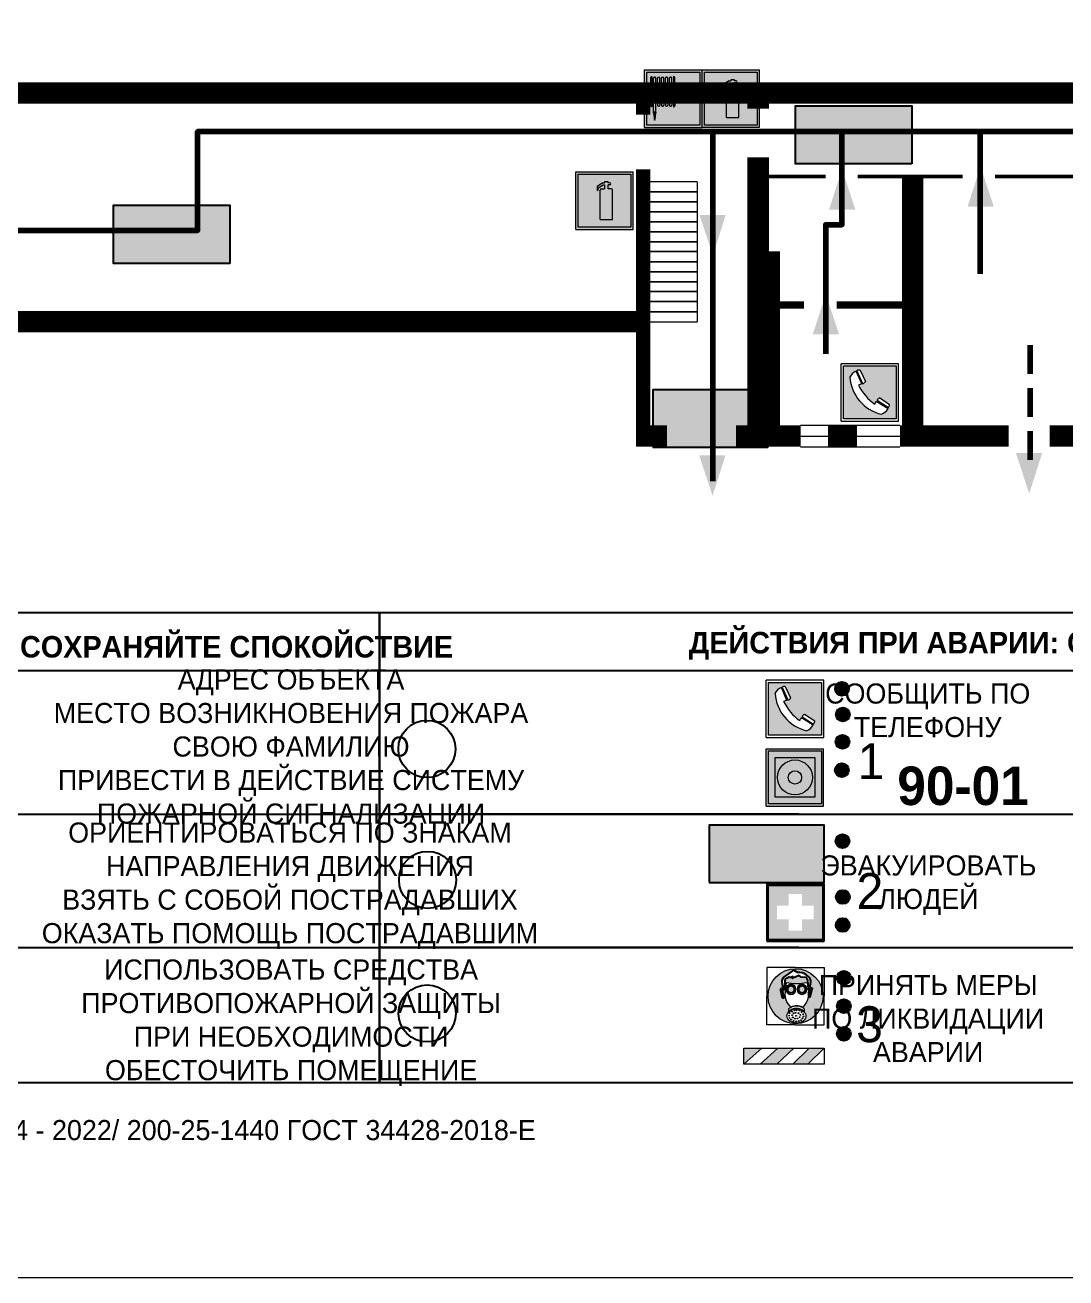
# Model space of a CAD drawing. Header units: millimetres. Extents: x 13810 to 67229, y 12374 to 21950.
# Drawn here: x 44478.2 to 44623.2, y 13759.2 to 13933.7 of the extents above; entities that cross this region are included whole.
import ezdxf

# ---------------------------------------------------------------- set-up
doc = ezdxf.new("R2010")
doc.units = ezdxf.units.MM
doc.linetypes.add('{ Wide Dash }', pattern=[12, 4, -2, 4, -2])
doc.layers.add('План_Штампы', color=7, linetype='Continuous')
doc.styles.add('обычный', font='arial.ttf')

# ---------------------------------------------------------------- blocks, each defined once
blk = doc.blocks.new('A$C38D26F80')
h = blk.add_hatch(color=5)
h.dxf.hatch_style = 1
h.paths.add_polyline_path([(-8.77, -4.48, 1), (-0.19, -4.48, 1)])
h.paths.add_polyline_path([(-6.75, -3.58), (-6.75, -3.31), (-6.62, -3.22), (-6.5, -3.22), (-6.42, -3.3), (-6.39, -3.28), (-6.59, -2.23), (-6.59, -2.01), (-6.38, -1.58), (-4.76, -0.4), (-4.13, -0.79, -0.362848), (-2.1, -2.1, -0.201049), (-2.17, -2.48, 0.085434), (-2.26, -3.13), (-1.9, -3.16), (-2.25, -4.7), (-2.4, -4.59), (-2.43, -4.34), (-2.36, -4.34), (-2.14, -3.34), (-2.47, -3.42), (-2.58, -1.95), (-2.77, -1.58), (-3.58, -1.52), (-3.92, -1.26), (-5.05, -1.73), (-4.87, -1.39), (-5.41, -1.6), (-5.41, -1.46), (-6.13, -1.87), (-6.18, -3.5), (-6.56, -3.47), (-6.37, -4.59), (-6.16, -4.43), (-6.16, -4.66), (-6.36, -4.79), (-6.37, -4.8), (-6.51, -4.76)], flags=16)
h.paths.add_polyline_path([(-6.51, -4.76), (-6.36, -4.79), (-6.37, -4.8)], flags=0)
h.paths.add_polyline_path([(-5.92, -2.34, 0.089508), (-2.67, -2.35), (-2.48, -3.88, -0.268602), (-3.4, -6.18, 0.262449), (-5.2, -6.18, -0.268602), (-6.11, -3.88)], flags=16)
edge = h.paths.add_edge_path(flags=16)
edge.add_ellipse((-5.19, -3.41), major_axis=(0, 0.842), ratio=0.848992, start_angle=0, end_angle=360)
edge = h.paths.add_edge_path(flags=0)
edge.add_ellipse((-5.19, -3.39), major_axis=(0, 0.665), ratio=0.853798, start_angle=0, end_angle=360)
edge = h.paths.add_edge_path(flags=0)
edge.add_ellipse((-5.19, -3.4), major_axis=(0, 0.528), ratio=0.864094, start_angle=0, end_angle=360)
edge = h.paths.add_edge_path(flags=16)
edge.add_ellipse((-3.47, -3.4), major_axis=(0, 0.842), ratio=0.848992, start_angle=0, end_angle=360)
h.paths.add_polyline_path([(-3.13, -6.45), (-3.13, -6.84, 0.383174), (-5.57, -6.85), (-5.57, -6.49, -0.369952)], flags=16)
edge = h.paths.add_edge_path(flags=0)
edge.add_ellipse((-3.47, -3.39), major_axis=(0, 0.665), ratio=0.853798, start_angle=0, end_angle=360)
edge = h.paths.add_edge_path(flags=0)
edge.add_ellipse((-3.47, -3.4), major_axis=(0, 0.528), ratio=0.864094, start_angle=0, end_angle=360)
edge = h.paths.add_edge_path(flags=16)
edge.add_ellipse((-4.34, -7.57), major_axis=(-1.48, 0), ratio=0.744955, start_angle=0, end_angle=360)
h.paths.add_polyline_path([(-5.01, -6.85, -1), (-5.15, -6.85, -1)], flags=0)
h.paths.add_polyline_path([(-5.33, -7.14, -1), (-5.47, -7.14, -1)], flags=0)
h.paths.add_polyline_path([(-4.61, -6.71, -1), (-4.74, -6.71, -1)], flags=16)
h.paths.add_polyline_path([(-5.43, -7.51, -1), (-5.57, -7.51, -1)], flags=0)
h.paths.add_polyline_path([(-4.26, -6.67, -1), (-4.4, -6.67, -1)], flags=16)
h.paths.add_polyline_path([(-4.74, -7.14, -1), (-4.88, -7.14, -1)], flags=0)
h.paths.add_polyline_path([(-4.93, -7.43, -1), (-5.07, -7.43, -1)], flags=0)
h.paths.add_polyline_path([(-4.41, -7.07, -1), (-4.54, -7.07, -1)], flags=0)
h.paths.add_polyline_path([(-5.33, -7.87, -1), (-5.46, -7.87, -1)], flags=0)
h.paths.add_polyline_path([(-3.8, -6.71, -1), (-3.94, -6.71, -1)], flags=16)
h.paths.add_polyline_path([(-4.85, -7.78, -1), (-4.98, -7.78, -1)], flags=0)
h.paths.add_polyline_path([(-3.96, -7.14, -1), (-4.1, -7.14, -1)], flags=0)
h.paths.add_polyline_path([(-4.33, -7.53, -1), (-4.47, -7.53, -1)], flags=0)
h.paths.add_polyline_path([(-5.09, -8.12, -1), (-5.23, -8.12, -1)], flags=0)
h.paths.add_polyline_path([(-3.5, -6.94, -1), (-3.64, -6.94, -1)], flags=0)
h.paths.add_polyline_path([(-4.54, -7.97, -1), (-4.68, -7.97, -1)], flags=0)
h.paths.add_polyline_path([(-3.66, -7.39, -1), (-3.8, -7.39, -1)], flags=0)
h.paths.add_polyline_path([(-4.73, -8.35, -1), (-4.86, -8.35, -1)], flags=0)
h.paths.add_polyline_path([(-4.09, -7.96, -1), (-4.23, -7.96, -1)], flags=0)
h.paths.add_polyline_path([(-3.77, -7.74, -1), (-3.91, -7.74, -1)], flags=0)
h.paths.add_polyline_path([(-3.22, -7.27, -1), (-3.35, -7.27, -1)], flags=0)
h.paths.add_polyline_path([(-4.34, -8.4, -1), (-4.47, -8.4, -1)], flags=0)
h.paths.add_polyline_path([(-3.16, -7.61, -1), (-3.3, -7.61, -1)], flags=0)
h.paths.add_polyline_path([(-3.9, -8.35, -1), (-4.04, -8.35, -1)], flags=0)
h.paths.add_polyline_path([(-3.32, -7.91, -1), (-3.46, -7.91, -1)], flags=0)
h.paths.add_polyline_path([(-3.55, -8.23, -1), (-3.69, -8.23, -1)], flags=0)
at = {"color": 5, "lineweight": 5}
for p, q in [((-4.48, 0), (-8.96, 0)), ((-8.96, 0), (-8.96, -4.48)), ((-4.48, 0), (0, 0)), ((0, 0), (0, -4.48)), ((-6.59, -2.01), (-6.38, -1.58)), ((-6.38, -1.58), (-4.76, -0.4)), ((-6.13, -1.87), (-6.18, -3.5)), ((-5.41, -1.46), (-6.13, -1.87)), ((-4.87, -1.39), (-5.41, -1.6)), ((-5.41, -1.6), (-5.41, -1.46)), ((-3.92, -1.26), (-5.05, -1.73)), ((-5.05, -1.73), (-4.87, -1.39)), ((-4.76, -0.4), (-4.13, -0.79)), ((-3.58, -1.52), (-3.92, -1.26)), ((-2.77, -1.58), (-3.58, -1.52)), ((-2.58, -1.95), (-2.77, -1.58)), ((-2.47, -3.42), (-2.58, -1.95)), ((-6.75, -3.31), (-6.62, -3.22)), ((-6.75, -3.58), (-6.75, -3.31)), ((-6.51, -4.76), (-6.75, -3.58)), ((-6.62, -3.22), (-6.5, -3.22)), ((-6.59, -2.23), (-6.59, -2.01)), ((-6.39, -3.28), (-6.59, -2.23)), ((-6.18, -3.5), (-6.56, -3.47)), ((-6.56, -3.47), (-6.37, -4.59)), ((-6.5, -3.22), (-6.42, -3.3)), ((-6.42, -3.3), (-6.39, -3.28)), ((-5.92, -2.34), (-6.11, -3.88)), ((-2.67, -2.34), (-2.48, -3.88)), ((-2.14, -3.34), (-2.47, -3.42)), ((-2.36, -4.34), (-2.14, -3.34)), ((-1.9, -3.16), (-2.26, -3.13)), ((-2.25, -4.7), (-1.9, -3.16)), ((-8.96, -8.96), (-8.96, -4.48)), ((-6.37, -4.8), (-6.51, -4.76)), ((-6.37, -4.59), (-6.16, -4.43)), ((-6.16, -4.66), (-6.37, -4.8)), ((-6.16, -4.43), (-6.16, -4.66)), ((-2.43, -4.34), (-2.4, -4.59)), ((-2.43, -4.34), (-2.36, -4.34)), ((-2.4, -4.59), (-2.25, -4.7)), ((0, -8.96), (0, -4.48)), ((-5.57, -6.49), (-5.57, -6.85)), ((-3.13, -6.45), (-3.13, -6.84)), ((-4.48, -8.96), (-8.96, -8.96)), ((-4.48, -8.96), (0, -8.96))]:
    blk.add_line(p, q, dxfattribs=at)
at = {"color": 5}
for p, q in [((-6.59, -2.01), (-6.38, -1.58)), ((-6.38, -1.58), (-4.76, -0.4)), ((-6.13, -1.87), (-6.18, -3.5)), ((-5.41, -1.46), (-6.13, -1.87)), ((-4.87, -1.39), (-5.41, -1.6)), ((-5.41, -1.6), (-5.41, -1.46)), ((-3.92, -1.26), (-5.05, -1.73)), ((-5.05, -1.73), (-4.87, -1.39)), ((-4.76, -0.4), (-4.13, -0.79)), ((-3.58, -1.52), (-3.92, -1.26)), ((-2.77, -1.58), (-3.58, -1.52)), ((-2.58, -1.95), (-2.77, -1.58)), ((-2.47, -3.42), (-2.58, -1.95)), ((-6.75, -3.31), (-6.62, -3.22)), ((-6.75, -3.58), (-6.75, -3.31)), ((-6.51, -4.76), (-6.75, -3.58)), ((-6.62, -3.22), (-6.5, -3.22)), ((-6.59, -2.23), (-6.59, -2.01)), ((-6.39, -3.28), (-6.59, -2.23)), ((-6.18, -3.5), (-6.56, -3.47)), ((-6.56, -3.47), (-6.37, -4.59)), ((-6.5, -3.22), (-6.42, -3.3)), ((-6.42, -3.3), (-6.39, -3.28)), ((-2.14, -3.34), (-2.47, -3.42)), ((-2.36, -4.34), (-2.14, -3.34)), ((-2.26, -3.13), (-1.9, -3.16)), ((-1.9, -3.16), (-2.25, -4.7)), ((-6.37, -4.8), (-6.51, -4.76)), ((-6.36, -4.79), (-6.51, -4.76)), ((-6.37, -4.59), (-6.16, -4.43)), ((-6.16, -4.66), (-6.37, -4.8)), ((-6.16, -4.66), (-6.36, -4.79)), ((-6.16, -4.43), (-6.16, -4.66)), ((-2.4, -4.59), (-2.43, -4.34)), ((-2.43, -4.34), (-2.36, -4.34)), ((-2.25, -4.7), (-2.4, -4.59))]:
    blk.add_line(p, q, dxfattribs=at)
at = {"color": 5, "lineweight": 5}
for centre, radius in [((-4.48, -4.48), 4.29), ((-5.5, -7.51), 0.0678), ((-5.4, -7.14), 0.0678), ((-5.4, -7.87), 0.0678), ((-5.08, -6.85), 0.0678), ((-5, -7.43), 0.0678), ((-4.91, -7.78), 0.0678), ((-4.81, -7.14), 0.0678), ((-4.67, -6.71), 0.0678), ((-4.47, -7.07), 0.0678), ((-4.4, -7.53), 0.0678), ((-4.33, -6.67), 0.0678), ((-4.03, -7.14), 0.0678), ((-3.87, -6.71), 0.0678), ((-3.84, -7.74), 0.0678), ((-3.73, -7.39), 0.0678), ((-3.57, -6.94), 0.0678), ((-3.28, -7.27), 0.0678), ((-3.23, -7.61), 0.0678), ((-5.16, -8.12), 0.0678), ((-4.79, -8.35), 0.0678), ((-4.61, -7.97), 0.0678), ((-4.4, -8.4), 0.0678), ((-4.16, -7.96), 0.0678), ((-3.97, -8.35), 0.0678), ((-3.62, -8.23), 0.0678), ((-3.39, -7.91), 0.0678)]:
    blk.add_circle(centre, radius, dxfattribs=at)
at = {"color": 5}
for centre, radius, start, end in [((-3.89, -2.66), 1.88, 17.387, 97.1599), ((-0.35, -3.07), 1.91, 162.2553, 181.7878), ((-2.6, -2.2), 0.511, 326.3906, 11.8614)]:
    blk.add_arc(centre, radius, start, end, dxfattribs=at)
at = {"color": 5, "lineweight": 5}
for centre, radius, start, end in [((-3.66, -4.24), 2.47, 171.573, 231.7124), ((-4.28, 6.66), 9.15, 259.6987, 280.1569), ((-4.93, -4.24), 2.47, 308.2876, 8.427), ((-0.47, -3.05), 1.79, 161.5846, 182.4584), ((-2.6, -2.2), 0.513, 326.4781, 11.7739), ((-4.33, -7.88), 1.87, 50.358, 131.5662), ((-4.34, -8.2), 1.82, 48.4943, 132.3565), ((-4.3, -7.78), 1.83, 60.5889, 119.4111)]:
    blk.add_arc(centre, radius, start, end, dxfattribs=at)
for centre, major_axis, ratio in [((-5.19, -3.41), (0, 0.842), 0.848992), ((-5.19, -3.39), (0, 0.665), 0.853798), ((-5.19, -3.4), (0, 0.528), 0.864094), ((-3.47, -3.4), (0, 0.842), 0.848992), ((-3.47, -3.39), (0, 0.665), 0.853798), ((-3.47, -3.4), (0, 0.528), 0.864094), ((-4.34, -7.57), (-1.48, 0), 0.744955)]:
    blk.add_ellipse(centre, major_axis=major_axis, ratio=ratio, dxfattribs=at)
blk = doc.blocks.new('A$C47DD6509')
at = {"lineweight": 5}
for points in [[(-8.69, 0), (-11.19, 0), (-11.19, -2.22)], [(-4.22, 0), (-6.45, 0), (-8.91, -2.22), (-6.61, -2.22)], [(0, 0), (-2.09, 0), (-4.36, -2.22), (-2.29, -2.22)]]:
    blk.add_hatch(color=242, dxfattribs=at).paths.add_polyline_path(points)
at = {"color": 242, "lineweight": 5}
for p, q in [((-11.19, -2.22), (-8.69, 0)), ((-11.19, -2.22), (-11.19, 0)), ((-11.19, 0), (-8.69, 0)), ((-11.19, 0), (0, 0)), ((-8.91, -2.22), (-6.45, 0)), ((-6.61, -2.22), (-4.22, 0)), ((-4.36, -2.22), (-2.09, 0)), ((-2.29, -2.22), (0, 0)), ((0, 0), (0, -2.22)), ((0, -2.22), (-11.19, -2.22))]:
    blk.add_line(p, q, dxfattribs=at)
blk = doc.blocks.new('A$C32E8229D')
at = {"true_color": 0xffffff}
blk.add_hatch(color=7, dxfattribs=at).paths.add_polyline_path([(0, 0), (0, -8), (16, -8), (16, 0)])
h = blk.add_hatch(color=126)
h.paths.add_polyline_path([(0.2, -0.2), (15.8, -0.2), (15.8, -7.8), (0.2, -7.8)])
h.paths.add_polyline_path([(13.49, -2.05), (12.08, -2.05), (11.37, -2.63, 0.162397), (11.29, -2.84), (11.29, -3.63), (10.35, -3.63), (10.35, -4.05), (11.68, -4.05), (11.68, -3.48), (12.26, -4.28), (11.29, -5.1), (11.29, -6.78), (11.85, -6.78), (11.85, -5.44), (12.8, -4.64), (12.8, -5.94), (14.46, -5.94), (14.46, -5.39), (13.45, -5.39), (13.45, -3.97), (12.46, -2.59), (13.15, -2.59), (13.69, -3.34), (14.18, -3)], flags=16)
h.paths.add_polyline_path([(10.74, -1.82, 1), (11.8, -1.82, 1)], flags=16)
h.paths.add_polyline_path([(9.39, -3.59), (5.99, -3.59), (6.56, -3.03), (5.91, -3.03), (5.1, -3.83), (5.91, -4.64), (6.56, -4.64), (5.99, -4.09), (9.39, -4.09)], flags=16)
h.paths.add_polyline_path([(4.29, -1.08), (1.72, -1.08), (1.72, -6.6), (4.29, -6.6)], flags=16)
at = {"color": 126}
blk.add_lwpolyline([(16, -8), (0, -8), (0, 0), (16, 0)], close=True, dxfattribs=at)
blk = doc.blocks.new('A$C18900ED3')
h = blk.add_hatch(color=126)
h.paths.add_polyline_path([(-0.18, -0.18), (-7.02, -0.18), (-7.02, -7.02), (-0.18, -7.02)])
h.paths.add_polyline_path([(-5.89, -4.46), (-5.89, -2.77), (-4.46, -2.77), (-4.46, -1.31), (-2.77, -1.31), (-2.77, -2.77), (-1.33, -2.77), (-1.33, -4.46), (-2.77, -4.46), (-2.77, -5.89), (-4.46, -5.89), (-4.46, -4.46)], flags=16)
at = {"color": 126}
for p, q in [((-7.2, 0), (-7.2, -7.2)), ((0, 0), (-7.2, 0)), ((0, -7.2), (0, 0)), ((-7.02, -7.02), (-7.02, -0.18)), ((-7.02, -0.18), (-0.18, -0.18)), ((-0.18, -0.18), (-0.18, -7.02)), ((-7.2, -7.2), (0, -7.2)), ((-0.18, -7.02), (-7.02, -7.02))]:
    blk.add_line(p, q, dxfattribs=at)
blk = doc.blocks.new('A$C456E1F9C')
at = {"lineweight": 5}
h = blk.add_hatch(color=242, dxfattribs=at)
h.paths.add_polyline_path([(0.51, -1.47), (0.51, -13.26), (12.29, -13.26), (12.29, -1.47)])
h.paths.add_polyline_path([(5.42, -4.95, -0.254479), (4.78, -5.4), (3.52, -2.53, -0.209735), (4.23, -2.4)], flags=16)
h.paths.add_polyline_path([(8.53, -8.6), (10.87, -10.17), (10.54, -10.76), (8.03, -9.13, -0.192251)], flags=16)
h.paths.add_polyline_path([(4.61, -5.49, 0.005518), (3.87, -5.72, 0.128647), (7.49, -10.01, 0.00809), (7.83, -9.33), (10.47, -10.97, -0.16736), (8.99, -12.25, -0.327862), (1.95, -3.95, -0.166952), (3.36, -2.62)], flags=16)
at = {"color": 242, "lineweight": 5}
for p, q in [((0, -13.77), (0, -0.97)), ((12.8, -0.97), (0, -0.97)), ((4.61, -5.49), (3.36, -2.62)), ((3.52, -2.53), (4.78, -5.4)), ((4.23, -2.4), (5.42, -4.95)), ((12.8, -13.77), (12.8, -0.97)), ((7.83, -9.33), (10.47, -10.97)), ((8.03, -9.13), (10.54, -10.76)), ((10.81, -10.12), (8.53, -8.6)), ((10.54, -10.76), (10.8, -10.3)), ((10.8, -10.3), (10.81, -10.12)), ((0, -13.77), (12.8, -13.77))]:
    blk.add_line(p, q, dxfattribs=at)
blk.add_lwpolyline([(0.51, -1.47), (12.29, -1.47), (12.29, -13.26), (0.51, -13.26)], close=True, dxfattribs=at)
for centre, radius, start, end in [((4.59, -5.34), 2.99, 114.2845, 152.1974), ((4.02, -3.27), 0.891, 76.3284, 123.7092), ((11.12, -3.31), 9.19, 183.9915, 256.6009), ((14.98, -39.1), 35.17, 107.1487, 108.4135), ((4.68, -4.59), 0.824, 276.9621, 334.0723), ((13.86, -0.94), 11.08, 205.5536, 234.8762), ((-13.31, 0.8), 23.44, 332.5487, 334.4027), ((8.94, -9.5), 0.989, 114.4092, 157.9388), ((7.87, -9.46), 3, 291.9291, 329.9329)]:
    blk.add_arc(centre, radius, start, end, dxfattribs=at)
blk = doc.blocks.new('A$C54414219')
at = {"true_color": 0xffffff}
h = blk.add_hatch(color=7, dxfattribs=at)
h.paths.add_polyline_path([(2.39, -9.45), (2.39, -18.3), (11.23, -18.3), (11.23, -9.45)], flags=0)
h.paths.add_polyline_path([(10.71, -13.87, -1), (2.92, -13.87, -1)], flags=0)
h.paths.add_polyline_path([(8.3, -13.87, -1), (5.33, -13.87, -1)], flags=0)
h.paths.add_polyline_path([(0.41, -7.47), (0.41, -20.27), (13.21, -20.27), (13.21, -7.47)])
h.paths.add_polyline_path([(0.92, -19.77), (12.71, -19.77), (12.71, -7.98), (0.92, -7.98)], flags=16)
h.paths.add_polyline_path([(11.23, -9.45), (11.23, -18.3), (2.39, -18.3), (2.39, -9.45)], flags=0)
at = {"lineweight": 5}
h = blk.add_hatch(color=242, dxfattribs=at)
h.paths.add_polyline_path([(12.71, -7.98), (0.92, -7.98), (0.92, -19.77), (12.71, -19.77)])
h.paths.add_polyline_path([(11.23, -18.3), (2.39, -18.3), (2.39, -9.45), (11.23, -9.45)], flags=16)
h.paths.add_polyline_path([(10.71, -13.87, -1), (2.92, -13.87, -1)], flags=0)
h.paths.add_polyline_path([(8.3, -13.87, -1), (5.33, -13.87, -1)], flags=0)
at = {"true_color": 0xffffff}
h = blk.add_hatch(color=7, dxfattribs=at)
h.paths.add_polyline_path([(2.39, -9.45), (2.39, -18.3), (11.23, -18.3), (11.23, -9.45)])
h.paths.add_polyline_path([(10.71, -13.87, -1), (2.92, -13.87, -1)], flags=16)
h.paths.add_polyline_path([(8.3, -13.87, -1), (5.33, -13.87, -1)], flags=0)
at = {"lineweight": 5}
h = blk.add_hatch(color=242, dxfattribs=at)
h.paths.add_polyline_path([(2.92, -13.87, 1), (10.71, -13.87, 1)])
h.paths.add_polyline_path([(8.3, -13.87, -1), (5.33, -13.87, -1)], flags=16)
at = {"color": 242, "lineweight": 5}
for p, q in [((0.41, -20.27), (0.41, -7.47)), ((0.41, -7.47), (13.21, -7.47)), ((0.41, -7.47), (13.21, -7.47)), ((13.21, -20.27), (13.21, -7.47)), ((0.41, -20.27), (13.21, -20.27))]:
    blk.add_line(p, q, dxfattribs=at)
for points in [[(0.92, -7.98), (12.71, -7.98), (12.71, -19.77), (0.92, -19.77)], [(2.39, -9.45), (11.23, -9.45), (11.23, -18.3), (2.39, -18.3)]]:
    blk.add_lwpolyline(points, close=True, dxfattribs=at)
for radius in [3.89, 1.49]:
    blk.add_circle((6.81, -13.87), radius, dxfattribs=at)
blk = doc.blocks.new('A$C7B4425F7')
at = {"true_color": 0xffffff}
blk.add_hatch(color=7, dxfattribs=at).paths.add_polyline_path([(0, 0), (-16, 0), (-16, -8), (0, -8)])
h = blk.add_hatch(color=126)
h.paths.add_polyline_path([(-0.2, -0.2), (-15.8, -0.2), (-15.8, -7.8), (-0.2, -7.8)])
h.paths.add_polyline_path([(-11.76, -2.03), (-11.76, -3.66), (-11.17, -3.66, -0.568275), (-11.17, -6.18), (-12.58, -6.18), (-12.58, -2.03)], flags=16)
h.paths.add_polyline_path([(-13.33, -4.12, -0.495768), (-13.59, -6.18), (-15.03, -6.18), (-15.03, -2.03), (-13.59, -2.03, -0.487973)], flags=16)
h.paths.add_polyline_path([(-10.25, -2.03), (-9.48, -2.03), (-9.48, -6.18), (-10.25, -6.18)], flags=16)
h.paths.add_polyline_path([(-13.84, -3.69), (-14.24, -3.69), (-14.24, -3.03), (-13.9, -3.03, -0.692621)], flags=0)
h.paths.add_polyline_path([(-9.15, -2.03), (-8.4, -2.03), (-8.04, -3.07), (-7.68, -2.03), (-6.93, -2.03), (-7.64, -4.1), (-6.93, -6.18), (-7.68, -6.18), (-8.04, -5.14), (-8.4, -6.18), (-9.15, -6.18), (-8.44, -4.1)], flags=16)
h.paths.add_polyline_path([(-11.76, -4.46), (-11.42, -4.46, -0.692621), (-11.36, -5.12), (-11.76, -5.12)], flags=0)
h.paths.add_polyline_path([(-13.9, -5.2), (-14.24, -5.2), (-14.24, -4.55), (-13.84, -4.55, -0.708038)], flags=0)
edge = h.paths.add_edge_path(flags=16)
edge.add_ellipse((-5.51, -4.08), major_axis=(0, 2.05), ratio=0.586184, start_angle=0, end_angle=360)
edge = h.paths.add_edge_path(flags=0)
edge.add_ellipse((-5.51, -4.08), major_axis=(0, 1.14), ratio=0.454828, start_angle=0, end_angle=360)
h.paths.add_polyline_path([(-4.13, -4.96, 0.377264), (-3.48, -4.52, 0.0555), (-3.16, -2.03), (-1.66, -2.03), (-1.66, -4.96), (-0.96, -4.96), (-0.96, -7.01), (-1.75, -7.01), (-1.75, -6.18), (-3.3, -6.18), (-3.3, -7.02), (-4.13, -7.02)], flags=16)
h.paths.add_polyline_path([(-2.73, -2.91), (-2.28, -2.91), (-2.28, -4.96), (-3.05, -4.96, 0.079136)], flags=0)
at = {"color": 126}
blk.add_lwpolyline([(-16, -8), (0, -8), (0, 0), (-16, 0)], close=True, dxfattribs=at)
blk = doc.blocks.new('A$C3AD82952')
at = {"true_color": 0xf5f5ff}
h = blk.add_hatch(color=7, dxfattribs=at)
h.dxf.hatch_style = 1
h.paths.add_polyline_path([(8.21, 8.73, 0.414214), (7.89, 9.05), (7.22, 9.05), (7.22, 9.92), (7.59, 9.92, 1), (7.57, 10.36), (7.22, 10.36), (7.22, 10.6), (6.43, 10.6), (6.43, 10.36), (6.01, 10.36), (4.74, 9.59), (4.74, 8.69), (4.98, 8.73), (4.98, 9.26), (6.12, 9.91), (6.43, 9.91), (6.43, 9.05), (5.76, 9.05, 0.414214), (5.44, 8.73), (5.44, 2.2), (8.21, 2.2)], flags=0)
h.paths.add_polyline_path([(12.8, 12.8), (0, 12.8), (0, 0), (12.8, 0)])
h.paths.add_polyline_path([(0.51, 12.29), (12.29, 12.29), (12.29, 0.51), (0.51, 0.51)], flags=16)
h.paths.add_polyline_path([(4.74, 9.59), (6.01, 10.36), (6.43, 10.36), (6.43, 10.6), (7.22, 10.6), (7.22, 10.36), (7.59, 10.36, -0.94586), (7.59, 9.92), (7.22, 9.92), (7.22, 9.05), (7.89, 9.05, -0.414214), (8.21, 8.73), (8.21, 2.2), (5.44, 2.2), (5.44, 8.73, -0.414214), (5.76, 9.05), (6.43, 9.05), (6.43, 9.91), (6.12, 9.91), (4.98, 9.26), (4.98, 8.73), (4.74, 8.69)], flags=0)
h = blk.add_hatch(color=242)
h.dxf.hatch_style = 1
h.paths.add_polyline_path([(12.29, 12.29), (0.51, 12.29), (0.51, 0.51), (12.29, 0.51)])
h.paths.add_polyline_path([(4.74, 8.69), (4.74, 9.59), (6.01, 10.36), (6.43, 10.36), (6.43, 10.6), (7.22, 10.6), (7.22, 10.36), (7.59, 10.36, -0.94586), (7.59, 9.92), (7.22, 9.92), (7.22, 9.05), (7.89, 9.05, -0.414214), (8.21, 8.73), (8.21, 2.2), (5.44, 2.2), (5.44, 8.73, -0.414214), (5.76, 9.05), (6.43, 9.05), (6.43, 9.91), (6.12, 9.91), (4.98, 9.26), (4.98, 8.73)], flags=16)
h = blk.add_hatch(color=7, dxfattribs=at)
h.dxf.hatch_style = 1
h.paths.add_polyline_path([(8.21, 8.73, 0.414214), (7.89, 9.05), (7.22, 9.05), (7.22, 9.92), (7.59, 9.92, 1), (7.57, 10.36), (7.22, 10.36), (7.22, 10.6), (6.43, 10.6), (6.43, 10.36), (6.01, 10.36), (4.74, 9.59), (4.74, 8.69), (4.98, 8.73), (4.98, 9.26), (6.12, 9.91), (6.43, 9.91), (6.43, 9.05), (5.76, 9.05, 0.414214), (5.44, 8.73), (5.44, 2.2), (8.21, 2.2)])
at = {"color": 242, "lineweight": 5}
for p, q in [((0, 0), (0, 12.8)), ((0, 12.8), (12.8, 12.8)), ((12.8, 0), (12.8, 12.8)), ((6.01, 10.36), (4.74, 9.59)), ((4.74, 9.59), (4.74, 8.69)), ((4.74, 8.69), (4.98, 8.73)), ((4.98, 9.26), (6.12, 9.91)), ((4.98, 8.73), (4.98, 9.26)), ((5.44, 2.2), (5.44, 8.73)), ((5.76, 9.05), (6.43, 9.05)), ((6.01, 10.36), (6.43, 10.36)), ((6.12, 9.91), (6.43, 9.91)), ((7.22, 10.6), (6.43, 10.6)), ((6.43, 10.6), (6.43, 10.36)), ((6.43, 9.91), (6.43, 9.05)), ((7.22, 10.36), (7.22, 10.6)), ((7.59, 10.36), (7.22, 10.36)), ((7.22, 9.05), (7.22, 9.92)), ((7.59, 9.92), (7.22, 9.92)), ((7.89, 9.05), (7.22, 9.05)), ((8.21, 2.2), (8.21, 8.73)), ((0, 0), (12.8, 0)), ((5.44, 2.2), (8.21, 2.2))]:
    blk.add_line(p, q, dxfattribs=at)
blk.add_lwpolyline([(0.51, 12.29), (12.29, 12.29), (12.29, 0.51), (0.51, 0.51)], close=True, dxfattribs=at)
for centre, radius, start, end in [((5.76, 8.73), 0.32, 90, 180), ((7.58, 10.14), 0.223, 273.1875, 86.8125), ((7.89, 8.73), 0.32, 0, 90)]:
    blk.add_arc(centre, radius, start, end, dxfattribs=at)
blk = doc.blocks.new('A$C37112FD5')
at = {"true_color": 0xf5f5ff}
h = blk.add_hatch(color=7, dxfattribs=at)
h.dxf.hatch_style = 1
h.paths.add_polyline_path([(12.8, -7.4), (0, -7.4), (0, -20.2), (12.8, -20.2)])
h.paths.add_polyline_path([(12.29, -7.91), (12.29, -19.69), (0.51, -19.69), (0.51, -7.91)], flags=16)
h.paths.add_polyline_path([(4.98, -9.04, -0.42597), (5.17, -9.22), (5.17, -12.25), (5.17, -15.29, -0.432244), (4.98, -15.47), (4.83, -15.47, -0.42597), (4.64, -15.29), (4.64, -12.25), (4.64, -9.22, -0.432244), (4.83, -9.04)], flags=0)
h.paths.add_polyline_path([(4.28, -9.22), (4.28, -12.25), (4.28, -15.29, -0.432244), (4.09, -15.47), (3.94, -15.47, -0.42597), (3.75, -15.29), (3.75, -12.25), (3.75, -9.22, -0.432244), (3.94, -9.04), (4.09, -9.04, -0.42597)], flags=0)
h.paths.add_polyline_path([(5.72, -9.04), (5.87, -9.04, -0.42597), (6.06, -9.22), (6.06, -12.25), (6.06, -15.29, -0.432244), (5.87, -15.47), (5.72, -15.47, -0.42597), (5.53, -15.29), (5.53, -12.25), (5.53, -9.22, -0.432244)], flags=0)
h.paths.add_polyline_path([(6.42, -8.9), (6.5, -8.9, -0.42597), (6.69, -9.08), (6.69, -12.03), (8.21, -12.03, -15.824349), (8.21, -12.47), (6.69, -12.47), (6.69, -15.42, -0.432244), (6.5, -15.6), (6.42, -15.6)], flags=0)
h.paths.add_polyline_path([(3.39, -9.22), (3.39, -12.25), (3.39, -15.29, -0.432244), (3.2, -15.47), (3.05, -15.47, -0.42597), (2.85, -15.29), (2.85, -12.25), (2.85, -9.22, -0.432244), (3.05, -9.04), (3.2, -9.04, -0.42597)], flags=0)
h.paths.add_polyline_path([(2.5, -9.22), (2.5, -16.71), (1.96, -16.71), (1.96, -9.22, -0.432244), (2.15, -9.04), (2.31, -9.04, -0.42597)], flags=0)
h.paths.add_polyline_path([(1.61, -8.9), (1.61, -15.6), (1.57, -15.6, -0.42597), (1.37, -15.42), (1.37, -12.03), (1.37, -9.09, -0.432244), (1.57, -8.9)], flags=0)
h.paths.add_polyline_path([(9.76, -10.81), (9.76, -12.03), (8.49, -12.03, -0.336371)], flags=0)
h.paths.add_polyline_path([(8.49, -12.47), (9.76, -12.47), (9.76, -13.7, -0.336371)], flags=0)
h.paths.add_polyline_path([(10.11, -10.81, -0.336371), (11.38, -12.03), (10.11, -12.03)], flags=0)
h.paths.add_polyline_path([(10.11, -12.47), (11.38, -12.47, -0.336371), (10.11, -13.7)], flags=0)
h.paths.add_polyline_path([(2.5, -16.84), (2.5, -17.05), (1.97, -17.05), (1.97, -16.84)], flags=0)
h.paths.add_polyline_path([(2.5, -17.24, -0.033778), (2.24, -18.6, -0.033778), (1.97, -17.24)], flags=0)
h = blk.add_hatch(color=242)
h.dxf.hatch_style = 1
h.paths.add_polyline_path([(12.29, -7.91), (0.51, -7.91), (0.51, -19.69), (12.29, -19.69)])
h.paths.add_polyline_path([(6.42, -15.6), (6.42, -8.9), (6.5, -8.9, -0.42597), (6.69, -9.08), (6.69, -12.03), (8.21, -12.03, -15.824349), (8.21, -12.47), (6.69, -12.47), (6.69, -15.42, -0.432244), (6.5, -15.6)], flags=16)
h.paths.add_polyline_path([(5.87, -15.47), (5.72, -15.47, -0.42597), (5.53, -15.29), (5.53, -12.25), (5.53, -9.22, -0.432244), (5.72, -9.04), (5.87, -9.04, -0.42597), (6.06, -9.22), (6.06, -12.25), (6.06, -15.29, -0.432244)], flags=16)
h.paths.add_polyline_path([(4.98, -15.47), (4.83, -15.47, -0.42597), (4.64, -15.29), (4.64, -12.25), (4.64, -9.22, -0.432244), (4.83, -9.04), (4.98, -9.04, -0.42597), (5.17, -9.22), (5.17, -12.25), (5.17, -15.29, -0.432244)], flags=16)
h.paths.add_polyline_path([(4.09, -15.47), (3.94, -15.47, -0.42597), (3.75, -15.29), (3.75, -12.25), (3.75, -9.22, -0.432244), (3.94, -9.04), (4.09, -9.04, -0.42597), (4.28, -9.22), (4.28, -12.25), (4.28, -15.29, -0.432244)], flags=16)
h.paths.add_polyline_path([(3.2, -15.47), (3.05, -15.47, -0.42597), (2.85, -15.29), (2.85, -12.25), (2.85, -9.22, -0.432244), (3.05, -9.04), (3.2, -9.04, -0.42597), (3.39, -9.22), (3.39, -12.25), (3.39, -15.29, -0.432244)], flags=16)
h.paths.add_polyline_path([(2.5, -17.05), (1.97, -17.05), (1.97, -16.84), (2.5, -16.84)], flags=16)
h.paths.add_polyline_path([(2.5, -17.24, -0.033778), (2.24, -18.6, -0.033778), (1.97, -17.24)], flags=16)
h.paths.add_polyline_path([(2.5, -16.71), (1.96, -16.71), (1.96, -9.22, -0.432244), (2.15, -9.04), (2.31, -9.04, -0.42597), (2.5, -9.22)], flags=16)
h.paths.add_polyline_path([(1.61, -15.6), (1.57, -15.6, -0.42597), (1.37, -15.42), (1.37, -12.03), (1.37, -9.09, -0.432244), (1.57, -8.9), (1.61, -8.9)], flags=16)
h.paths.add_polyline_path([(8.49, -12.47), (9.76, -12.47), (9.76, -13.7, -0.336371)], flags=0)
h.paths.add_polyline_path([(10.11, -13.7), (10.11, -12.47), (11.38, -12.47, -0.336371)], flags=0)
h.paths.add_polyline_path([(8.49, -12.03, -0.336371), (9.76, -10.81), (9.76, -12.03)], flags=0)
h.paths.add_polyline_path([(10.11, -12.03), (10.11, -10.81, -0.336371), (11.38, -12.03)], flags=0)
h = blk.add_hatch(color=7, dxfattribs=at)
h.dxf.hatch_style = 1
h.paths.add_polyline_path([(1.61, -8.9), (1.57, -8.9, 0.432244), (1.37, -9.09), (1.37, -12.03), (1.37, -15.42, 0.42597), (1.57, -15.6), (1.61, -15.6)])
h.paths.add_polyline_path([(2.5, -9.22, 0.42597), (2.31, -9.04), (2.15, -9.04, 0.432244), (1.96, -9.22), (1.96, -16.71), (2.5, -16.71)])
h.paths.add_polyline_path([(2.5, -16.84), (1.97, -16.84), (1.97, -17.05), (2.5, -17.05)])
h.paths.add_polyline_path([(2.5, -17.24), (1.97, -17.24, 0.033778), (2.24, -18.6, 0.033778)])
h.paths.add_polyline_path([(3.39, -12.25), (3.39, -9.22, 0.42597), (3.2, -9.04), (3.05, -9.04, 0.432244), (2.85, -9.22), (2.85, -12.25), (2.85, -15.29, 0.42597), (3.05, -15.47), (3.2, -15.47, 0.432244), (3.39, -15.29)])
h.paths.add_polyline_path([(4.28, -12.25), (4.28, -9.22, 0.42597), (4.09, -9.04), (3.94, -9.04, 0.432244), (3.75, -9.22), (3.75, -12.25), (3.75, -15.29, 0.42597), (3.94, -15.47), (4.09, -15.47, 0.432244), (4.28, -15.29)])
h.paths.add_polyline_path([(5.17, -12.25), (5.17, -9.22, 0.42597), (4.98, -9.04), (4.83, -9.04, 0.432244), (4.64, -9.22), (4.64, -12.25), (4.64, -15.29, 0.42597), (4.83, -15.47), (4.98, -15.47, 0.432244), (5.17, -15.29)])
h.paths.add_polyline_path([(6.06, -12.25), (6.06, -9.22, 0.42597), (5.87, -9.04), (5.72, -9.04, 0.432244), (5.53, -9.22), (5.53, -12.25), (5.53, -15.29, 0.42597), (5.72, -15.47), (5.87, -15.47, 0.432244), (6.06, -15.29)])
h.paths.add_polyline_path([(6.69, -12.47), (8.21, -12.47, 15.824349), (8.21, -12.03), (6.69, -12.03), (6.69, -9.08, 0.42597), (6.5, -8.9), (6.42, -8.9), (6.42, -15.6), (6.5, -15.6, 0.432244), (6.69, -15.42)])
h.paths.add_polyline_path([(8.49, -12.47), (9.76, -12.47), (9.76, -13.7, -0.336371)], flags=16)
h.paths.add_polyline_path([(8.49, -12.03, -0.336371), (9.76, -10.81), (9.76, -12.03)], flags=16)
h.paths.add_polyline_path([(10.11, -12.47), (11.38, -12.47, -0.336371), (10.11, -13.7)], flags=16)
h.paths.add_polyline_path([(10.11, -12.03), (10.11, -10.81, -0.336371), (11.38, -12.03)], flags=16)
h = blk.add_hatch(color=242)
h.dxf.hatch_style = 1
h.paths.add_polyline_path([(9.76, -10.81, 0.336371), (8.49, -12.03), (9.76, -12.03)])
h.paths.add_polyline_path([(10.11, -10.81), (10.11, -12.03), (11.38, -12.03, 0.336371)])
h.paths.add_polyline_path([(11.38, -12.47), (10.11, -12.47), (10.11, -13.7, 0.336371)])
h.paths.add_polyline_path([(9.76, -12.47), (8.49, -12.47, 0.336371), (9.76, -13.7)])
at = {"color": 242, "lineweight": 5}
for p, q in [((0, -20.2), (0, -7.4)), ((0, -7.4), (12.8, -7.4)), ((12.8, -20.2), (12.8, -7.4)), ((1.37, -12.03), (1.37, -9.08)), ((1.57, -8.9), (1.61, -8.9)), ((1.61, -8.9), (1.61, -15.6)), ((1.96, -16.71), (1.96, -9.22)), ((2.15, -9.04), (2.31, -9.04)), ((2.5, -16.71), (2.5, -9.22)), ((2.85, -12.25), (2.85, -9.22)), ((3.05, -9.04), (3.2, -9.04)), ((3.39, -12.25), (3.39, -9.22)), ((3.75, -12.25), (3.75, -9.22)), ((3.94, -9.04), (4.09, -9.04)), ((4.28, -12.25), (4.28, -9.22)), ((4.64, -12.25), (4.64, -9.22)), ((4.83, -9.04), (4.98, -9.04)), ((5.17, -12.25), (5.17, -9.22)), ((5.53, -12.25), (5.53, -9.22)), ((5.72, -9.04), (5.87, -9.04)), ((6.06, -12.25), (6.06, -9.22)), ((6.42, -8.9), (6.42, -15.6)), ((6.5, -8.9), (6.42, -8.9)), ((6.69, -12.03), (6.69, -9.08)), ((9.76, -10.81), (9.76, -12.03)), ((10.11, -10.81), (10.11, -12.03)), ((1.37, -12.03), (1.37, -15.42)), ((2.85, -12.25), (2.85, -15.29)), ((3.39, -12.25), (3.39, -15.29)), ((3.75, -12.25), (3.75, -15.29)), ((4.28, -12.25), (4.28, -15.29)), ((4.64, -12.25), (4.64, -15.29)), ((5.17, -12.25), (5.17, -15.29)), ((5.53, -12.25), (5.53, -15.29)), ((6.06, -12.25), (6.06, -15.29)), ((8.21, -12.03), (6.69, -12.03)), ((8.21, -12.47), (6.69, -12.47)), ((6.69, -12.47), (6.69, -15.42)), ((9.76, -12.03), (8.49, -12.03)), ((9.76, -12.47), (8.49, -12.47)), ((9.76, -12.47), (9.76, -13.7)), ((11.38, -12.03), (10.11, -12.03)), ((11.38, -12.47), (10.11, -12.47)), ((10.11, -12.47), (10.11, -13.7)), ((1.57, -15.6), (1.61, -15.6)), ((1.96, -16.71), (2.5, -16.71)), ((3.05, -15.47), (3.2, -15.47)), ((3.94, -15.47), (4.09, -15.47)), ((4.83, -15.47), (4.98, -15.47)), ((5.72, -15.47), (5.87, -15.47)), ((6.42, -15.6), (6.5, -15.6)), ((1.97, -16.84), (2.5, -16.84)), ((1.97, -17.05), (1.97, -16.84)), ((2.5, -17.05), (1.97, -17.05)), ((1.97, -17.24), (2.5, -17.24)), ((2.5, -16.84), (2.5, -17.05)), ((0, -20.2), (12.8, -20.2))]:
    blk.add_line(p, q, dxfattribs=at)
blk.add_lwpolyline([(0.51, -7.91), (12.29, -7.91), (12.29, -19.69), (0.51, -19.69)], close=True, dxfattribs=at)
for centre, radius, start, end in [((1.56, -9.09), 0.182, 87.1027, 180.6071), ((2.15, -9.22), 0.182, 87.1027, 180.6071), ((2.32, -9.22), 0.182, 359.3929, 92.8973), ((3.04, -9.22), 0.182, 87.1027, 180.6071), ((3.21, -9.22), 0.182, 359.3929, 92.8973), ((3.93, -9.22), 0.182, 87.1027, 180.6071), ((4.1, -9.22), 0.182, 359.3929, 92.8973), ((4.82, -9.22), 0.182, 87.1027, 180.6071), ((4.99, -9.22), 0.182, 359.3929, 92.8973), ((5.71, -9.22), 0.182, 87.1027, 180.6071), ((5.88, -9.22), 0.182, 359.3929, 92.8973), ((6.51, -9.09), 0.182, 359.3929, 92.8973), ((9.93, -12.25), 1.74, 187.2319, 172.7681), ((9.93, -12.25), 1.46, 96.9927, 171.3585), ((9.93, -12.25), 1.46, 8.6415, 83.0073), ((9.93, -12.25), 1.46, 188.6415, 263.0073), ((9.93, -12.25), 1.46, 276.9927, 351.3585), ((1.56, -15.42), 0.182, 179.3929, 272.8973), ((3.04, -15.29), 0.182, 179.3929, 272.8973), ((3.21, -15.29), 0.182, 267.1027, 0.6071), ((3.93, -15.29), 0.182, 179.3929, 272.8973), ((4.1, -15.29), 0.182, 267.1027, 0.6071), ((4.82, -15.29), 0.182, 179.3929, 272.8973), ((4.99, -15.29), 0.182, 267.1027, 0.6071), ((5.71, -15.29), 0.182, 179.3929, 272.8973), ((5.88, -15.29), 0.182, 267.1027, 0.6071), ((6.51, -15.42), 0.182, 267.1027, 0.6071), ((12.17, -15.98), 10.27, 187.041, 194.7793), ((-7.7, -15.98), 10.27, 345.2207, 352.959)]:
    blk.add_arc(centre, radius, start, end, dxfattribs=at)

msp = doc.modelspace()

# ---------------------------------------------------------------- hatches: boundary and pattern name
at = {"lineweight": 0}
h = msp.add_hatch(color=256, dxfattribs=at)
h.dxf.hatch_style = 1
h.paths.add_polyline_path([(44591.01, 13841.25, 1), (44592.94, 13841.25, 1)])
h = msp.add_hatch(color=256, dxfattribs=at)
h.dxf.hatch_style = 1
h.paths.add_polyline_path([(44591.11, 13837.67, 1), (44593.04, 13837.67, 1)])
h = msp.add_hatch(color=256, dxfattribs=at)
h.dxf.hatch_style = 1
h.paths.add_polyline_path([(44591.07, 13833.86, 1), (44593, 13833.86, 1)])
h = msp.add_hatch(color=256, dxfattribs=at)
h.dxf.hatch_style = 1
h.paths.add_polyline_path([(44590.99, 13829.93, 1), (44592.92, 13829.93, 1)])
h = msp.add_hatch(color=256, dxfattribs=at)
h.dxf.hatch_style = 1
h.paths.add_polyline_path([(44591.07, 13820.05, 1), (44593.01, 13820.05, 1)])
h = msp.add_hatch(color=256, dxfattribs=at)
h.dxf.hatch_style = 1
h.paths.add_polyline_path([(44591.11, 13812.27, 1), (44593.05, 13812.27, 1)])
h = msp.add_hatch(color=256, dxfattribs=at)
h.dxf.hatch_style = 1
h.paths.add_polyline_path([(44591.11, 13808.36, 1), (44593.04, 13808.36, 1)])
h = msp.add_hatch(color=256, dxfattribs=at)
h.dxf.hatch_style = 1
h.paths.add_polyline_path([(44591.27, 13801.01, 1), (44593.2, 13801.01, 1)])
h = msp.add_hatch(color=256, dxfattribs=at)
h.dxf.hatch_style = 1
h.paths.add_polyline_path([(44591.26, 13797.07, 1), (44593.19, 13797.07, 1)])
h = msp.add_hatch(color=256, dxfattribs=at)
h.dxf.hatch_style = 1
h.paths.add_polyline_path([(44591.26, 13793.23, 1), (44593.19, 13793.23, 1)])

# ---------------------------------------------------------------- linework, layer by layer
at = {"color": 126, "lineweight": 0, "true_color": 0x008754}
msp.add_lwpolyline([(44358.4, 14154.23), (44958.4, 14154.23), (44958.4, 13759.23), (44358.4, 13759.23)], close=True, dxfattribs=at)
msp.add_lwpolyline([(44358.4, 14154.23), (44958.4, 14154.23), (44958.4, 13759.23), (44358.4, 13759.23)], close=True, dxfattribs=at)
msp.add_lwpolyline([(44358.4, 14154.23), (44958.4, 14154.23), (44958.4, 13759.23), (44358.4, 13759.23)], close=True, dxfattribs=at)
msp.add_lwpolyline([(44358.4, 14154.23), (44958.4, 14154.23), (44958.4, 13759.23), (44358.4, 13759.23)], close=True, dxfattribs=at)
at = {"lineweight": 0}
for points, const_width in [([(44427.25, 13924.2), (44668.54, 13924.2)], 3), ([(44564.26, 13921.2), (44564.26, 13924.2)], 2), ([(44580.28, 13922), (44580.28, 13924.2)], 3), ([(44580.28, 13915.22), (44580.28, 13876.44)], 3), ([(44564.26, 13876.44), (44564.26, 13913.58)], 2), ([(44601.81, 13912.56), (44601.81, 13876.44)], 3), ([(44589.68, 13912.56), (44580.28, 13912.56)], 0.5), ([(44594.15, 13912.56), (44608.79, 13912.56)], 0.5), ([(44613.28, 13912.56), (44653.9, 13912.56)], 0.5), ([(44429.37, 13902.68), (44429.37, 13892.36), (44564.26, 13892.36)], 3), ([(44582.1, 13902.16), (44582.1, 13876.88)], 2.5), ([(44586.67, 13894.68), (44582.1, 13894.68)], 1), ([(44591.23, 13894.68), (44601.81, 13894.68)], 1), ([(44567.59, 13876.44), (44563.26, 13876.44)], 3), ([(44577.21, 13876.44), (44586.21, 13876.44)], 3), ([(44590.04, 13876.44), (44594.04, 13876.44)], 3), ([(44600.04, 13876.44), (44615.2, 13876.44)], 3), ([(44620.91, 13876.44), (44625.42, 13876.44)], 3)]:
    msp.add_lwpolyline(points, dxfattribs=dict(at, const_width=const_width))
at = {"color": 126, "lineweight": 100, "true_color": 0x008754}
for points in [[(44435.55, 13905.07), (44502.2, 13905.07), (44502.2, 13918.83), (44679.49, 13918.83), (44679.49, 13908.52)], [(44573.98, 13918.83), (44573.98, 13870.16)], [(44589.7, 13887.9), (44589.7, 13905.86), (44591.97, 13905.86), (44591.97, 13918.83)], [(44611.24, 13918.83), (44611.24, 13899.01)]]:
    msp.add_lwpolyline(points, dxfattribs=at)
at = {"lineweight": 0}
for points in [[(44571.81, 13911.85), (44564.26, 13911.85)], [(44571.81, 13911.85), (44571.81, 13892.36)], [(44571.81, 13910.46), (44564.26, 13910.46)], [(44564.26, 13910.46), (44571.81, 13910.46)], [(44571.81, 13909.06), (44564.26, 13909.06)], [(44564.26, 13909.06), (44571.81, 13909.06)], [(44571.81, 13907.67), (44564.26, 13907.67)], [(44564.26, 13907.67), (44571.81, 13907.67)], [(44571.81, 13906.28), (44564.26, 13906.28)], [(44564.26, 13906.28), (44571.81, 13906.28)], [(44571.81, 13904.89), (44564.26, 13904.89)], [(44564.26, 13904.89), (44571.81, 13904.89)], [(44571.81, 13903.5), (44564.26, 13903.5)], [(44564.26, 13903.5), (44571.81, 13903.5)], [(44571.81, 13902.11), (44564.26, 13902.11)], [(44564.26, 13902.11), (44571.81, 13902.11)], [(44571.81, 13900.71), (44564.26, 13900.71)], [(44564.26, 13900.71), (44571.81, 13900.71)], [(44571.81, 13899.32), (44564.26, 13899.32)], [(44564.26, 13899.32), (44571.81, 13899.32)], [(44571.81, 13897.93), (44564.26, 13897.93)], [(44564.26, 13897.93), (44571.81, 13897.93)], [(44571.81, 13896.54), (44564.26, 13896.54)], [(44564.26, 13896.54), (44571.81, 13896.54)], [(44571.81, 13895.15), (44564.26, 13895.15)], [(44564.26, 13895.15), (44571.81, 13895.15)], [(44571.81, 13893.75), (44564.26, 13893.75)], [(44564.26, 13893.75), (44571.81, 13893.75)], [(44564.26, 13892.36), (44571.81, 13892.36)], [(44586.21, 13877.94), (44600.04, 13877.94)], [(44586.21, 13876.44), (44600.04, 13876.44)], [(44586.21, 13874.94), (44600.04, 13874.94)]]:
    msp.add_lwpolyline(points, dxfattribs=at)
at = {"color": 126, "linetype": '{ Wide Dash }', "lineweight": 100, "true_color": 0x008754}
msp.add_lwpolyline([(44618.17, 13889.11), (44618.17, 13872.26)], dxfattribs=at)
for points in [[(44383.76, 13843.79), (44527.53, 13843.79), (44527.53, 13851.84), (44383.76, 13851.84)], [(44527.53, 13843.79), (44671.29, 13843.79), (44671.29, 13851.84), (44527.53, 13851.84)], [(44383.76, 13843.79), (44527.53, 13843.79), (44527.53, 13786.39), (44383.76, 13786.39)], [(44527.53, 13843.79), (44671.29, 13843.79), (44671.29, 13786.39), (44527.53, 13786.39)]]:
    msp.add_lwpolyline(points, close=True)
for points in [[(44442.18, 13823.8), (44383.76, 13823.8), (44527.53, 13823.8)], [(44585.94, 13823.8), (44527.53, 13823.8), (44671.29, 13823.8)], [(44442.18, 13805.22), (44383.76, 13805.22), (44527.53, 13805.22)], [(44585.94, 13805.22), (44527.53, 13805.22), (44671.29, 13805.22)]]:
    msp.add_lwpolyline(points)
for centre, radius in [((44591.97, 13841.25), 0.966), ((44592.08, 13837.67), 0.966), ((44534.15, 13832.87), 3.98), ((44592.04, 13833.86), 0.966), ((44591.96, 13829.93), 0.966), ((44592.04, 13820.05), 0.966), ((44534.25, 13814.64), 3.98), ((44592.08, 13812.27), 0.966), ((44592.07, 13808.36), 0.966), ((44592.23, 13801.01), 0.966), ((44534.18, 13796.06), 3.98), ((44592.23, 13797.07), 0.966), ((44592.23, 13793.23), 0.966)]:
    msp.add_circle(centre, radius)
at = {"layer": 'План_Штампы', "color": 126, "true_color": 0x008754}
for points in [[(44613.12, 13908.35), (44609.46, 13908.36), (44611.27, 13913.98)], [(44593.83, 13907.97), (44590.17, 13907.97), (44591.98, 13913.59)], [(44572.12, 13907.23), (44575.78, 13907.23), (44573.98, 13901.61)], [(44591.57, 13890.59), (44587.9, 13890.59), (44589.71, 13896.21)], [(44616.19, 13874.07), (44619.85, 13874.06), (44618.05, 13868.44)], [(44572.08, 13873.75), (44575.74, 13873.75), (44573.94, 13868.13)]]:
    msp.add_solid(points, dxfattribs=at)

# ---------------------------------------------------------------- block references
for name, p, xscale, yscale, zscale in [('A$C37112FD5', (44564.48, 13932.04), 0.6249984004534781, 0.6249984004534781, 0.6249984004534781), ('A$C3AD82952', (44572.48, 13919.42), 0.625, 0.625, 0.625), ('A$C3AD82952', (44554.88, 13905.21), 0.625, 0.625, 0.625), ('A$C456E1F9C', (44591.85, 13887.12), 0.625, 0.625, 0.625), ('A$C456E1F9C', (44581.42, 13843.07), 0.625, 0.625, 0.625), ('A$C54414219', (44581.16, 13837.58), 0.625, 0.625, 0.625), ('A$C18900ED3', (44589.48, 13814.12), 1.111111111007631, 1.111111111007631, 1.111111111007631), ('A$C38D26F80', (44589.5, 13802.45), 0.8928571427240968, 0.8928571427240968, 0.8928571427240968)]:
    msp.add_blockref(name, p, dxfattribs=dict(xscale=xscale, yscale=yscale, zscale=zscale))
at = {"xscale": -1}
msp.add_blockref('A$C32E8229D', (44589.48, 13822.27), dxfattribs=at)
at = {"color": 242, "true_color": 0xc1121c}
msp.add_blockref('A$C47DD6509', (44589.5, 13791.23), dxfattribs=at)
at = {"layer": 'План_Штампы', "color": 126, "true_color": 0x008754, "xscale": 1.012510887696, "yscale": 1.012510887696, "zscale": 1.012510887696, "rotation": 359.9978653237145}
for p in [(44585.51, 13922.42), (44490.5, 13908.58)]:
    msp.add_blockref('A$C32E8229D', p, dxfattribs=at)
at = {"layer": 'План_Штампы'}
msp.add_blockref('A$C7B4425F7', (44581.64, 13882.89), dxfattribs=at)

# ---------------------------------------------------------------- texts
at = {"lineweight": 0, "attachment_point": 5, "style": 'обычный'}
for s, insert, char_height, width in [('{\\fProxima Nova Rg|b1|i0|c204|p2;ДЕЙСТВИЯ ПРИ ПОЖАРЕ: СОХРАНЯЙТЕ СПОКОЙСТВИЕ\\H1.6644x; }', (44480.92, 13846.67), 3, 175.1736), ('{\\fProxima Nova Rg|b1|i0|c204|p2;ДЕЙСТВИЯ ПРИ АВАРИИ: СОХРАНЯЙТЕ СПОКОЙСТВИЕ\\H1.6644x; }', (44627.14, 13847.24), 3, 175.1736), ('\\pi-8.4,l8.4,t8.4;{\\fProxima Nova Rg|b0|i0|c204|p2;АДРЕС ОБЪЕКТА\\PМЕСТО ВОЗНИКНОВЕНИЯ ПОЖАРА \\PСВОЮ ФАМИЛИЮ\\PПРИВЕСТИ В ДЕЙСТВИЕ СИСТЕМУ \\PПОЖАРНОЙ СИГНАЛИЗАЦИИ}', (44515.22, 13832.81), 2.8, 126.6484), ('{\\fProxima Nova Rg|b0|i0|c204|p2;СООБЩИТЬ ПО \\PТЕЛЕФОНУ}', (44603.91, 13838.24), 2.8, 126.6484), ('{\\fProxima Nova Rg|b0|i0|c204|p2;1\\H1.1667x; }', (44596.01, 13831.18), 5, 126.6484), ('{\\fProxima Nova Rg|b1|i0|c204|p2;\\H1.0714x;90-01\\fProxima Nova Rg|b0|i0|c204|p2;\\H0.93331x; \\H1.3449x; }', (44608.83, 13827.71), 5, 126.6484), ('\\pi-8.4,l8.4,t8.4;{\\fProxima Nova Rg|b0|i0|c204|p2;ОРИЕНТИРОВАТЬСЯ ПО ЗНАКАМ \\PНАПРАВЛЕНИЯ ДВИЖЕНИЯ\\PВЗЯТЬ С СОБОЙ ПОСТРАДАВШИХ\\PОКАЗАТЬ ПОМОЩЬ ПОСТРАДАВШИМ}', (44515.07, 13813.83), 2.8, 126.6484), ('{\\fProxima Nova Rg|b0|i0|c204|p2;ЭВАКУИРОВАТЬ \\PЛЮДЕЙ}', (44604.01, 13813.92), 2.8, 126.6484), ('{\\fProxima Nova Rg|b0|i0|c204|p2;2\\H1.1967x; }', (44595.86, 13813.1), 5, 126.6484), ('\\pi-8.4,l8.4,t8.4;{\\fProxima Nova Rg|b0|i0|c204|p2;ИСПОЛЬЗОВАТЬ СРЕДСТВА \\PПРОТИВОПОЖАРНОЙ ЗАЩИТЫ \\PПРИ НЕОБХОДИМОСТИ \\PОБЕСТОЧИТЬ ПОМЕЩЕНИЕ}', (44515.23, 13794.76), 2.8, 126.6484), ('{\\fProxima Nova Rg|b0|i0|c204|p2;ПРИНЯТЬ МЕРЫ \\PПО ЛИКВИДАЦИИ \\PАВАРИИ}', (44603.97, 13795.34), 2.8, 126.6484), ('{\\fProxima Nova Rg|b0|i0|c204|p2;3\\H1.1967x; }', (44595.8, 13794.52), 5, 126.6484), ('\\pi-8.4,l8.4,t8.4;{\\fProxima Nova Rg|b0|i0|c204|p2;ИЗГОТОВИТЕЛЬ: ИП АНДРЕЕВ А. А.\\fProxima Nova Rg|b0|i0|c0|p2; \\fProxima Nova Rg|b0|i0|c204|p2;ФП-24 - 2022/ 200-25-1440 ГОСТ 34428-2018-Е\\H1.2266x; }', (44475.28, 13779.41), 2.8, 191.3484)]:
    msp.add_mtext(s, dxfattribs=dict(at, insert=insert, char_height=char_height, width=width))

doc.saveas('drawing.dxf')
